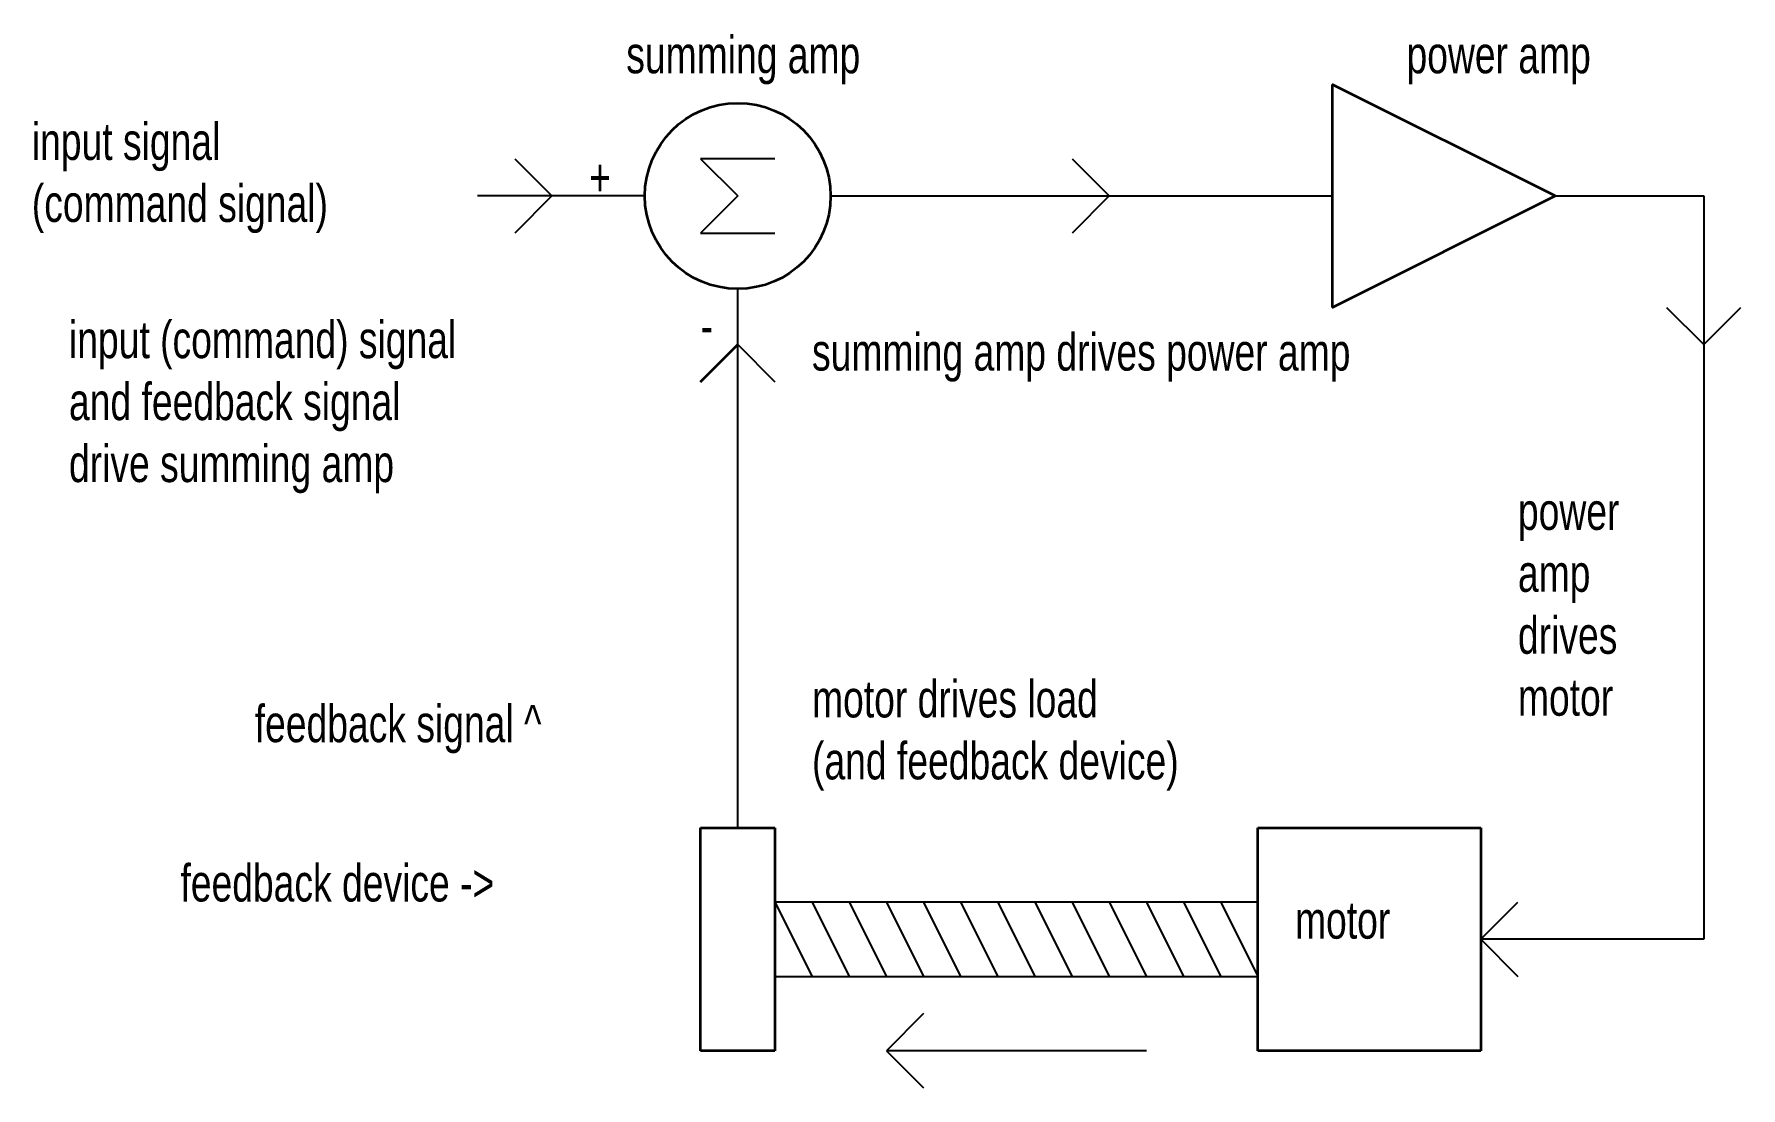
# Model space of a CAD drawing. Header units: inches. Extents: x 0.11 to 4.7, y 0.1 to 2.94.
import ezdxf

# ---------------------------------------------------------------- set-up
doc = ezdxf.new("R2010")
doc.units = ezdxf.units.IN
doc.layers.get('0').update_dxf_attribs({"linetype": 'CONTINUOUS', "lineweight": 0})
for name, color, linetype, lineweight in [('diagram_items', 7, 'CONTINUOUS', 35), ('diagram_lines', 7, 'CONTINUOUS', 25), ('text_nouns', 7, 'CONTINUOUS', 18), ('text_verbs', 7, 'CONTINUOUS', 25)]:
    doc.layers.add(name, color=color, linetype=linetype, lineweight=lineweight)
doc.styles.get("Standard").update_dxf_attribs({"font": 'txt', "width": 0.75})

msp = doc.modelspace()

# ---------------------------------------------------------------- linework, layer by layer
msp.add_circle((2, 2.5), 0.25)
at = {"layer": 'diagram_items'}
for p, q in [((3.6, 2.8), (3.6, 2.2)), ((4.2, 2.5), (3.6, 2.8)), ((3.6, 2.2), (4.2, 2.5)), ((1.9, 2), (2, 2.1)), ((1.9, 0.2), (1.9, 0.8)), ((1.9, 0.8), (2.1, 0.8)), ((2.1, 0.8), (2.1, 0.6)), ((3.4, 0.2), (3.4, 0.8)), ((3.4, 0.8), (4, 0.8)), ((4, 0.8), (4, 0.2)), ((2.1, 0.6), (2.1, 0.4)), ((2.1, 0.4), (2.1, 0.2)), ((2.1, 0.2), (1.9, 0.2)), ((4, 0.2), (3.4, 0.2))]:
    msp.add_line(p, q, dxfattribs=at)
msp.add_circle((2, 2.5), 0.25, dxfattribs=at)
at = {"layer": 'diagram_lines'}
for p, q in [((1.4, 2.6), (1.5, 2.5)), ((2.1, 2.6), (1.9, 2.6)), ((1.9, 2.6), (2, 2.5)), ((2.9, 2.6), (3, 2.5)), ((1.75, 2.5), (1.3, 2.5)), ((1.5, 2.5), (1.4, 2.4)), ((2, 2.5), (1.9, 2.4)), ((2.25, 2.5), (3.6, 2.5)), ((3, 2.5), (2.9, 2.4)), ((4.2, 2.5), (4.6, 2.5)), ((4.6, 2.5), (4.6, 0.5)), ((1.9, 2.4), (2.1, 2.4)), ((2, 0.8), (2, 2.25)), ((4.5, 2.2), (4.6, 2.1)), ((4.6, 2.1), (4.7, 2.2)), ((2, 2.1), (1.9, 2)), ((2, 2.1), (2.1, 2)), ((3.4, 0.6), (2.1, 0.6)), ((2.1, 0.6), (2.2, 0.4)), ((2.2, 0.6), (2.3, 0.4)), ((2.3, 0.6), (2.4, 0.4)), ((2.4, 0.6), (2.5, 0.4)), ((2.5, 0.6), (2.6, 0.4)), ((2.6, 0.6), (2.7, 0.4)), ((2.7, 0.6), (2.8, 0.4)), ((2.8, 0.6), (2.9, 0.4)), ((2.9, 0.6), (3, 0.4)), ((3, 0.6), (3.1, 0.4)), ((3.1, 0.6), (3.2, 0.4)), ((3.2, 0.6), (3.3, 0.4)), ((3.3, 0.6), (3.4, 0.4)), ((4, 0.5), (4.1, 0.6)), ((4, 0.5), (4.1, 0.4)), ((4.6, 0.5), (4, 0.5)), ((2.1, 0.4), (3.4, 0.4)), ((2.5, 0.3), (2.4, 0.2)), ((3.1, 0.2), (2.4, 0.2)), ((2.4, 0.2), (2.5, 0.1))]:
    msp.add_line(p, q, dxfattribs=at)

# ---------------------------------------------------------------- texts
at = {"layer": 'diagram_lines', "char_height": 0.1, "width": 100, "attachment_point": 7}
for s, insert in [('+', (1.6, 2.5)), ('-', (1.9, 2.1))]:
    msp.add_mtext(s, dxfattribs=dict(at, insert=insert))
at = {"layer": 'text_nouns', "char_height": 0.1, "width": 100, "attachment_point": 7}
for s, insert in [('summing\\~amp', (1.7, 2.8)), ('power\\~amp', (3.8, 2.8)), ('input\\~signal\\P(command\\~signal)', (0.1, 2.4)), ('feedback\\~signal\\~^\\P', (0.7, 1)), ('feedback\\~device\\~->', (0.5, 0.6)), ('motor', (3.5, 0.5))]:
    msp.add_mtext(s, dxfattribs=dict(at, insert=insert))
at = {"layer": 'text_verbs', "char_height": 0.1, "width": 100, "attachment_point": 7}
for s, insert in [('input\\~(command)\\~signal\\Pand\\~feedback\\~signal\\Pdrive\\~summing\\~amp', (0.2, 1.7)), ('summing\\~amp\\~drives\\~power\\~amp', (2.2, 2)), ('power\\Pamp\\Pdrives\\Pmotor', (4.1, 1.1)), ('motor\\~drives\\~load\\P(and\\~feedback\\~device)', (2.2, 0.9))]:
    msp.add_mtext(s, dxfattribs=dict(at, insert=insert))

doc.saveas('drawing.dxf')
